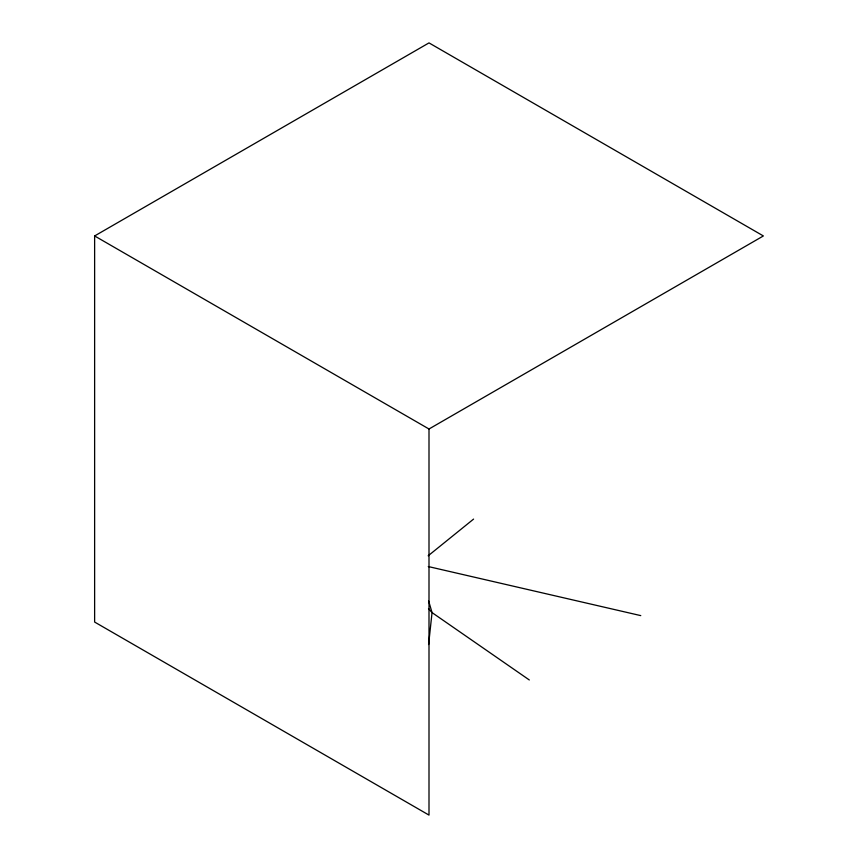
<?xml version="1.0" encoding="UTF-8"?>
<svg xmlns="http://www.w3.org/2000/svg" width="858" height="858" viewBox="0 0 858 858"><rect width="100%" height="100%" fill="white"/><g stroke="black" fill="none" stroke-linecap="round" stroke-linejoin="round"><path stroke-width="1.29" d="M428.603 644.53L432.046 612.601L428.689 601.126M428.174 555.791L473.584 519.09M94.627 235.95L429 42.9L763.373 235.95L429 429L94.627 235.95L94.627 622.05L429 815.1L429 429M428.281 566.548L640.765 615.615M529.311 679.965L432.046 612.601L428.507 608.644"/></g></svg>
